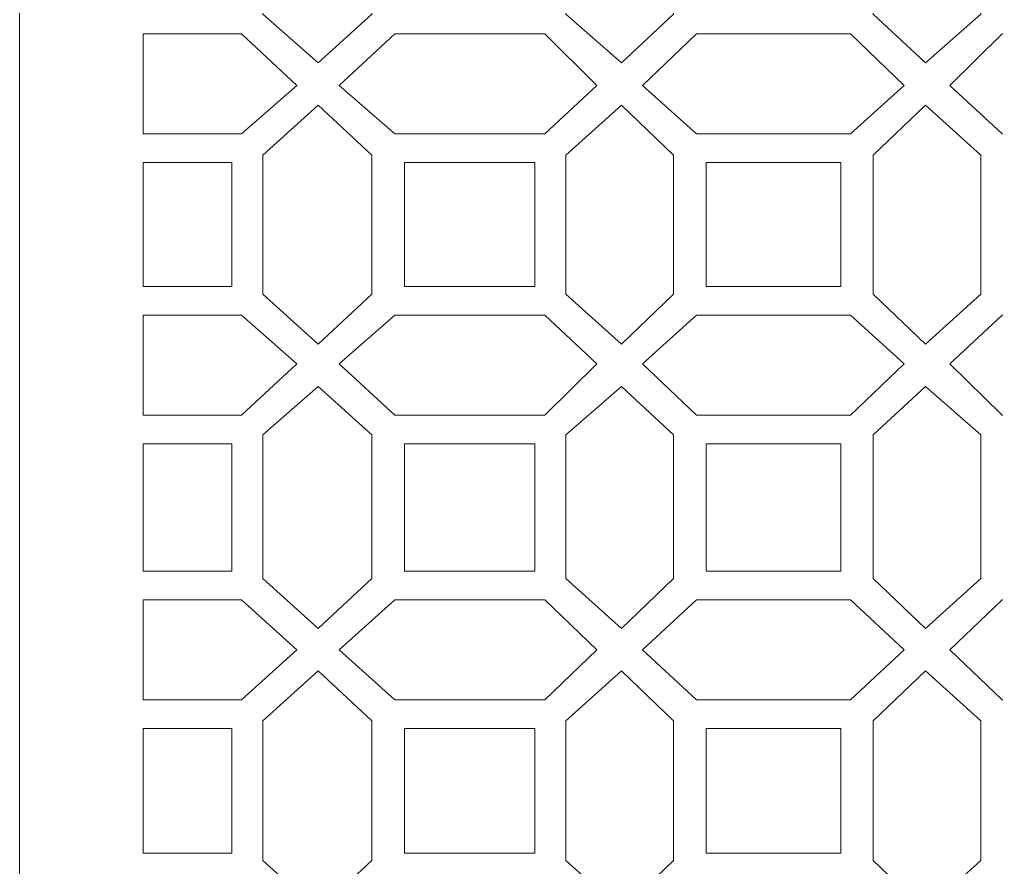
# Model space of a CAD drawing. Header units: centimetres. Extents: x -15.2 to -1.9, y -9.5 to 9.5.
# Drawn here: x -7.945 to -5.112, y -2.663 to -0.204 of the extents above; entities that cross this region are included whole.
import ezdxf

# ---------------------------------------------------------------- set-up
doc = ezdxf.new("R2010")
doc.units = ezdxf.units.CM
doc.header["$MEASUREMENT"] = 0
doc.layers.add('layer 1', color=7, linetype='Continuous')

msp = doc.modelspace()

# ---------------------------------------------------------------- linework, layer by layer
at = {"layer": 'layer 1', "color": 7, "lineweight": 9}
for points, knots in [([(-7.94516, 9.50001), (-7.94516, 9.50001), (-1.85082, 9.50001), (-1.85082, 9.50001), (-1.85082, 9.50001), (-1.85082, 9.50001), (-1.85082, -9.5), (-1.85082, -9.5), (-1.85082, -9.5), (-1.85082, -9.5), (-7.94516, -9.5), (-7.94516, -9.5), (-7.94516, -9.5), (-7.94516, -9.5), (-7.94516, 9.50001), (-7.94516, 9.50001)], [0, 0, 0, 0, 0.2, 0.2, 0.2, 0.2, 0.4, 0.4, 0.4, 0.4, 0.6, 0.6, 0.6, 0.6, 1, 1, 1, 1]), ([(-6.92316, 0.22852), (-6.92316, 0.22852), (-6.92316, -0.1885), (-6.92316, -0.1885), (-6.92316, -0.1885), (-6.92316, -0.1885), (-7.0792, -0.32898), (-7.0792, -0.32898), (-7.0792, -0.32898), (-7.0792, -0.32898), (-7.23993, -0.18851), (-7.23993, -0.18851), (-7.23993, -0.18851), (-7.23993, -0.18851), (-7.23993, 0.22852), (-7.23993, 0.22852), (-7.23993, 0.22852), (-7.23993, 0.22852), (-7.07919, 0.37357), (-7.07919, 0.37357), (-7.07919, 0.37357), (-7.07919, 0.37357), (-6.92316, 0.22852), (-6.92316, 0.22852)], [0, 0, 0, 0, 0.1428571, 0.1428571, 0.1428571, 0.1428571, 0.2857143, 0.2857143, 0.2857143, 0.2857143, 0.4285714, 0.4285714, 0.4285714, 0.4285714, 0.5714286, 0.5714286, 0.5714286, 0.5714286, 0.7142857, 0.7142857, 0.7142857, 0.7142857, 1, 1, 1, 1]), ([(-6.36047, 0.22852), (-6.36047, 0.22852), (-6.36046, -0.1885), (-6.36046, -0.1885), (-6.36046, -0.1885), (-6.36046, -0.1885), (-6.1995, -0.32898), (-6.1995, -0.32898), (-6.1995, -0.32898), (-6.1995, -0.32898), (-6.04817, -0.18851), (-6.04817, -0.18851), (-6.04817, -0.18851), (-6.04817, -0.18851), (-6.04817, 0.22852), (-6.04817, 0.22852), (-6.04817, 0.22852), (-6.04817, 0.22852), (-6.19949, 0.37357), (-6.19949, 0.37357), (-6.19949, 0.37357), (-6.19949, 0.37357), (-6.36047, 0.22852), (-6.36047, 0.22852)], [0, 0, 0, 0, 0.1428571, 0.1428571, 0.1428571, 0.1428571, 0.2857143, 0.2857143, 0.2857143, 0.2857143, 0.4285714, 0.4285714, 0.4285714, 0.4285714, 0.5714286, 0.5714286, 0.5714286, 0.5714286, 0.7142857, 0.7142857, 0.7142857, 0.7142857, 1, 1, 1, 1]), ([(-5.15672, 0.22852), (-5.15672, 0.22852), (-5.15672, -0.1885), (-5.15672, -0.1885), (-5.15672, -0.1885), (-5.15672, -0.1885), (-5.31769, -0.32898), (-5.31769, -0.32898), (-5.31769, -0.32898), (-5.31769, -0.32898), (-5.46901, -0.18851), (-5.46901, -0.18851), (-5.46901, -0.18851), (-5.46901, -0.18851), (-5.46901, 0.22852), (-5.46901, 0.22852), (-5.46901, 0.22852), (-5.46901, 0.22852), (-5.31769, 0.37357), (-5.31769, 0.37357), (-5.31769, 0.37357), (-5.31769, 0.37357), (-5.15672, 0.22852), (-5.15672, 0.22852)], [0, 0, 0, 0, 0.1428571, 0.1428571, 0.1428571, 0.1428571, 0.2857143, 0.2857143, 0.2857143, 0.2857143, 0.4285714, 0.4285714, 0.4285714, 0.4285714, 0.5714286, 0.5714286, 0.5714286, 0.5714286, 0.7142857, 0.7142857, 0.7142857, 0.7142857, 1, 1, 1, 1]), ([(-7.58667, -0.53542), (-7.58667, -0.53542), (-7.52248, -0.53542), (-7.52248, -0.53542), (-7.52248, -0.53542), (-7.52248, -0.53542), (-7.30158, -0.53542), (-7.30158, -0.53542), (-7.30158, -0.53542), (-7.30158, -0.53542), (-7.14084, -0.39495), (-7.14084, -0.39495), (-7.14084, -0.39495), (-7.14084, -0.39495), (-7.30158, -0.24553), (-7.30158, -0.24553), (-7.30158, -0.24553), (-7.30158, -0.24553), (-7.52248, -0.24553), (-7.52248, -0.24553), (-7.52248, -0.24553), (-7.52248, -0.24553), (-7.58667, -0.24553), (-7.58667, -0.24553), (-7.58667, -0.24553), (-7.58667, -0.24553), (-7.58667, -0.53542), (-7.58667, -0.53542)], [0, 0, 0, 0, 0.125, 0.125, 0.125, 0.125, 0.25, 0.25, 0.25, 0.25, 0.375, 0.375, 0.375, 0.375, 0.5, 0.5, 0.5, 0.5, 0.625, 0.625, 0.625, 0.625, 0.75, 0.75, 0.75, 0.75, 1, 1, 1, 1]), ([(-6.8568, -0.53543), (-6.8568, -0.53543), (-7.01776, -0.39496), (-7.01776, -0.39496), (-7.01776, -0.39496), (-7.01776, -0.39496), (-6.8568, -0.24553), (-6.8568, -0.24553), (-6.8568, -0.24553), (-6.8568, -0.24553), (-6.42189, -0.24553), (-6.42189, -0.24553), (-6.42189, -0.24553), (-6.42189, -0.24553), (-6.27056, -0.39495), (-6.27056, -0.39495), (-6.27056, -0.39495), (-6.27056, -0.39495), (-6.42189, -0.53542), (-6.42189, -0.53542), (-6.42189, -0.53542), (-6.42189, -0.53542), (-6.8568, -0.53543), (-6.8568, -0.53543)], [0, 0, 0, 0, 0.1428571, 0.1428571, 0.1428571, 0.1428571, 0.2857143, 0.2857143, 0.2857143, 0.2857143, 0.4285714, 0.4285714, 0.4285714, 0.4285714, 0.5714286, 0.5714286, 0.5714286, 0.5714286, 0.7142857, 0.7142857, 0.7142857, 0.7142857, 1, 1, 1, 1]), ([(-5.75859, -0.24553), (-5.75859, -0.24553), (-5.98205, -0.24553), (-5.98205, -0.24553), (-5.98205, -0.24553), (-5.98205, -0.24553), (-6.13807, -0.39495), (-6.13807, -0.39495), (-6.13807, -0.39495), (-6.13807, -0.39495), (-5.98205, -0.53542), (-5.98205, -0.53542), (-5.98205, -0.53542), (-5.98205, -0.53542), (-5.75859, -0.53542), (-5.75859, -0.53542), (-5.75859, -0.53542), (-5.75859, -0.53542), (-5.53513, -0.53542), (-5.53513, -0.53542), (-5.53513, -0.53542), (-5.53513, -0.53542), (-5.37912, -0.39495), (-5.37912, -0.39495), (-5.37912, -0.39495), (-5.37912, -0.39495), (-5.53513, -0.24553), (-5.53513, -0.24553), (-5.53513, -0.24553), (-5.53513, -0.24553), (-5.75859, -0.24553), (-5.75859, -0.24553)], [0, 0, 0, 0, 0.1111111, 0.1111111, 0.1111111, 0.1111111, 0.2222222, 0.2222222, 0.2222222, 0.2222222, 0.3333333, 0.3333333, 0.3333333, 0.3333333, 0.4444444, 0.4444444, 0.4444444, 0.4444444, 0.5555556, 0.5555556, 0.5555556, 0.5555556, 0.6666667, 0.6666667, 0.6666667, 0.6666667, 0.7777778, 0.7777778, 0.7777778, 0.7777778, 1, 1, 1, 1]), ([(-4.66039, -0.53543), (-4.66039, -0.53543), (-4.49942, -0.39496), (-4.49942, -0.39496), (-4.49942, -0.39496), (-4.49942, -0.39496), (-4.66038, -0.24553), (-4.66038, -0.24553), (-4.66038, -0.24553), (-4.66038, -0.24553), (-5.09529, -0.24553), (-5.09529, -0.24553), (-5.09529, -0.24553), (-5.09529, -0.24553), (-5.24662, -0.39495), (-5.24662, -0.39495), (-5.24662, -0.39495), (-5.24662, -0.39495), (-5.09529, -0.53542), (-5.09529, -0.53542), (-5.09529, -0.53542), (-5.09529, -0.53542), (-4.66039, -0.53543), (-4.66039, -0.53543)], [0, 0, 0, 0, 0.1428571, 0.1428571, 0.1428571, 0.1428571, 0.2857143, 0.2857143, 0.2857143, 0.2857143, 0.4285714, 0.4285714, 0.4285714, 0.4285714, 0.5714286, 0.5714286, 0.5714286, 0.5714286, 0.7142857, 0.7142857, 0.7142857, 0.7142857, 1, 1, 1, 1]), ([(-6.92316, -0.79853), (-6.92316, -0.79853), (-6.92316, -0.5968), (-6.92316, -0.5968), (-6.92316, -0.5968), (-6.92316, -0.5968), (-7.07919, -0.45197), (-7.07919, -0.45197), (-7.07919, -0.45197), (-7.07919, -0.45197), (-7.23993, -0.59681), (-7.23993, -0.59681), (-7.23993, -0.59681), (-7.23993, -0.59681), (-7.23993, -0.79853), (-7.23993, -0.79853), (-7.23993, -0.79853), (-7.23993, -0.79853), (-7.23993, -1.00025), (-7.23993, -1.00025), (-7.23993, -1.00025), (-7.23993, -1.00025), (-7.07919, -1.14509), (-7.07919, -1.14509), (-7.07919, -1.14509), (-7.07919, -1.14509), (-6.92316, -1.00026), (-6.92316, -1.00026), (-6.92316, -1.00026), (-6.92316, -1.00026), (-6.92316, -0.79853), (-6.92316, -0.79853)], [0, 0, 0, 0, 0.1111111, 0.1111111, 0.1111111, 0.1111111, 0.2222222, 0.2222222, 0.2222222, 0.2222222, 0.3333333, 0.3333333, 0.3333333, 0.3333333, 0.4444444, 0.4444444, 0.4444444, 0.4444444, 0.5555556, 0.5555556, 0.5555556, 0.5555556, 0.6666667, 0.6666667, 0.6666667, 0.6666667, 0.7777778, 0.7777778, 0.7777778, 0.7777778, 1, 1, 1, 1]), ([(-6.04817, -0.79853), (-6.04817, -0.79853), (-6.04817, -0.5968), (-6.04817, -0.5968), (-6.04817, -0.5968), (-6.04817, -0.5968), (-6.1995, -0.45197), (-6.1995, -0.45197), (-6.1995, -0.45197), (-6.1995, -0.45197), (-6.36046, -0.5968), (-6.36046, -0.5968), (-6.36046, -0.5968), (-6.36046, -0.5968), (-6.36046, -0.79853), (-6.36046, -0.79853), (-6.36046, -0.79853), (-6.36046, -0.79853), (-6.36046, -1.00026), (-6.36046, -1.00026), (-6.36046, -1.00026), (-6.36046, -1.00026), (-6.1995, -1.14509), (-6.1995, -1.14509), (-6.1995, -1.14509), (-6.1995, -1.14509), (-6.04817, -1.00026), (-6.04817, -1.00026), (-6.04817, -1.00026), (-6.04817, -1.00026), (-6.04817, -0.79853), (-6.04817, -0.79853)], [0, 0, 0, 0, 0.1111111, 0.1111111, 0.1111111, 0.1111111, 0.2222222, 0.2222222, 0.2222222, 0.2222222, 0.3333333, 0.3333333, 0.3333333, 0.3333333, 0.4444444, 0.4444444, 0.4444444, 0.4444444, 0.5555556, 0.5555556, 0.5555556, 0.5555556, 0.6666667, 0.6666667, 0.6666667, 0.6666667, 0.7777778, 0.7777778, 0.7777778, 0.7777778, 1, 1, 1, 1]), ([(-5.15672, -0.79853), (-5.15672, -0.79853), (-5.15672, -0.5968), (-5.15672, -0.5968), (-5.15672, -0.5968), (-5.15672, -0.5968), (-5.31768, -0.45197), (-5.31768, -0.45197), (-5.31768, -0.45197), (-5.31768, -0.45197), (-5.46901, -0.5968), (-5.46901, -0.5968), (-5.46901, -0.5968), (-5.46901, -0.5968), (-5.46901, -0.79853), (-5.46901, -0.79853), (-5.46901, -0.79853), (-5.46901, -0.79853), (-5.46901, -1.00026), (-5.46901, -1.00026), (-5.46901, -1.00026), (-5.46901, -1.00026), (-5.31768, -1.14509), (-5.31768, -1.14509), (-5.31768, -1.14509), (-5.31768, -1.14509), (-5.15672, -1.00026), (-5.15672, -1.00026), (-5.15672, -1.00026), (-5.15672, -1.00026), (-5.15672, -0.79853), (-5.15672, -0.79853)], [0, 0, 0, 0, 0.1111111, 0.1111111, 0.1111111, 0.1111111, 0.2222222, 0.2222222, 0.2222222, 0.2222222, 0.3333333, 0.3333333, 0.3333333, 0.3333333, 0.4444444, 0.4444444, 0.4444444, 0.4444444, 0.5555556, 0.5555556, 0.5555556, 0.5555556, 0.6666667, 0.6666667, 0.6666667, 0.6666667, 0.7777778, 0.7777778, 0.7777778, 0.7777778, 1, 1, 1, 1]), ([(-7.58667, -0.97819), (-7.58667, -0.97819), (-7.52248, -0.97819), (-7.52248, -0.97819), (-7.52248, -0.97819), (-7.52248, -0.97819), (-7.32982, -0.97819), (-7.32982, -0.97819), (-7.32982, -0.97819), (-7.32982, -0.97819), (-7.32982, -0.79853), (-7.32982, -0.79853), (-7.32982, -0.79853), (-7.32982, -0.79853), (-7.32982, -0.61887), (-7.32982, -0.61887), (-7.32982, -0.61887), (-7.32982, -0.61887), (-7.52248, -0.61887), (-7.52248, -0.61887), (-7.52248, -0.61887), (-7.52248, -0.61887), (-7.58667, -0.61887), (-7.58667, -0.61887), (-7.58667, -0.61887), (-7.58667, -0.61887), (-7.58667, -0.97819), (-7.58667, -0.97819)], [0, 0, 0, 0, 0.125, 0.125, 0.125, 0.125, 0.25, 0.25, 0.25, 0.25, 0.375, 0.375, 0.375, 0.375, 0.5, 0.5, 0.5, 0.5, 0.625, 0.625, 0.625, 0.625, 0.75, 0.75, 0.75, 0.75, 1, 1, 1, 1]), ([(-6.45036, -0.79853), (-6.45036, -0.79853), (-6.45037, -0.61887), (-6.45037, -0.61887), (-6.45037, -0.61887), (-6.45037, -0.61887), (-6.82855, -0.61887), (-6.82855, -0.61887), (-6.82855, -0.61887), (-6.82855, -0.61887), (-6.82855, -0.79853), (-6.82855, -0.79853), (-6.82855, -0.79853), (-6.82855, -0.79853), (-6.82855, -0.97819), (-6.82855, -0.97819), (-6.82855, -0.97819), (-6.82855, -0.97819), (-6.45037, -0.97819), (-6.45037, -0.97819), (-6.45037, -0.97819), (-6.45037, -0.97819), (-6.45036, -0.79853), (-6.45036, -0.79853)], [0, 0, 0, 0, 0.1428571, 0.1428571, 0.1428571, 0.1428571, 0.2857143, 0.2857143, 0.2857143, 0.2857143, 0.4285714, 0.4285714, 0.4285714, 0.4285714, 0.5714286, 0.5714286, 0.5714286, 0.5714286, 0.7142857, 0.7142857, 0.7142857, 0.7142857, 1, 1, 1, 1]), ([(-5.56338, -0.79853), (-5.56338, -0.79853), (-5.56338, -0.61887), (-5.56338, -0.61887), (-5.56338, -0.61887), (-5.56338, -0.61887), (-5.75859, -0.61887), (-5.75859, -0.61887), (-5.75859, -0.61887), (-5.75859, -0.61887), (-5.9538, -0.61887), (-5.9538, -0.61887), (-5.9538, -0.61887), (-5.9538, -0.61887), (-5.9538, -0.79853), (-5.9538, -0.79853), (-5.9538, -0.79853), (-5.9538, -0.79853), (-5.9538, -0.97819), (-5.9538, -0.97819), (-5.9538, -0.97819), (-5.9538, -0.97819), (-5.75859, -0.97819), (-5.75859, -0.97819), (-5.75859, -0.97819), (-5.75859, -0.97819), (-5.56338, -0.97819), (-5.56338, -0.97819), (-5.56338, -0.97819), (-5.56338, -0.97819), (-5.56338, -0.79853), (-5.56338, -0.79853)], [0, 0, 0, 0, 0.1111111, 0.1111111, 0.1111111, 0.1111111, 0.2222222, 0.2222222, 0.2222222, 0.2222222, 0.3333333, 0.3333333, 0.3333333, 0.3333333, 0.4444444, 0.4444444, 0.4444444, 0.4444444, 0.5555556, 0.5555556, 0.5555556, 0.5555556, 0.6666667, 0.6666667, 0.6666667, 0.6666667, 0.7777778, 0.7777778, 0.7777778, 0.7777778, 1, 1, 1, 1]), ([(-7.58667, -1.35153), (-7.58667, -1.35153), (-7.52248, -1.35153), (-7.52248, -1.35153), (-7.52248, -1.35153), (-7.52248, -1.35153), (-7.30158, -1.35153), (-7.30158, -1.35153), (-7.30158, -1.35153), (-7.30158, -1.35153), (-7.14084, -1.20211), (-7.14084, -1.20211), (-7.14084, -1.20211), (-7.14084, -1.20211), (-7.30158, -1.06164), (-7.30158, -1.06164), (-7.30158, -1.06164), (-7.30158, -1.06164), (-7.52248, -1.06164), (-7.52248, -1.06164), (-7.52248, -1.06164), (-7.52248, -1.06164), (-7.58667, -1.06164), (-7.58667, -1.06164), (-7.58667, -1.06164), (-7.58667, -1.06164), (-7.58667, -1.35153), (-7.58667, -1.35153)], [0, 0, 0, 0, 0.125, 0.125, 0.125, 0.125, 0.25, 0.25, 0.25, 0.25, 0.375, 0.375, 0.375, 0.375, 0.5, 0.5, 0.5, 0.5, 0.625, 0.625, 0.625, 0.625, 0.75, 0.75, 0.75, 0.75, 1, 1, 1, 1]), ([(-6.8568, -1.06163), (-6.8568, -1.06163), (-7.01776, -1.2021), (-7.01776, -1.2021), (-7.01776, -1.2021), (-7.01776, -1.2021), (-6.8568, -1.35153), (-6.8568, -1.35153), (-6.8568, -1.35153), (-6.8568, -1.35153), (-6.42189, -1.35153), (-6.42189, -1.35153), (-6.42189, -1.35153), (-6.42189, -1.35153), (-6.27056, -1.20211), (-6.27056, -1.20211), (-6.27056, -1.20211), (-6.27056, -1.20211), (-6.42189, -1.06164), (-6.42189, -1.06164), (-6.42189, -1.06164), (-6.42189, -1.06164), (-6.8568, -1.06163), (-6.8568, -1.06163)], [0, 0, 0, 0, 0.1428571, 0.1428571, 0.1428571, 0.1428571, 0.2857143, 0.2857143, 0.2857143, 0.2857143, 0.4285714, 0.4285714, 0.4285714, 0.4285714, 0.5714286, 0.5714286, 0.5714286, 0.5714286, 0.7142857, 0.7142857, 0.7142857, 0.7142857, 1, 1, 1, 1]), ([(-5.75859, -1.06164), (-5.75859, -1.06164), (-5.98205, -1.06164), (-5.98205, -1.06164), (-5.98205, -1.06164), (-5.98205, -1.06164), (-6.13807, -1.20211), (-6.13807, -1.20211), (-6.13807, -1.20211), (-6.13807, -1.20211), (-5.98205, -1.35153), (-5.98205, -1.35153), (-5.98205, -1.35153), (-5.98205, -1.35153), (-5.75859, -1.35153), (-5.75859, -1.35153), (-5.75859, -1.35153), (-5.75859, -1.35153), (-5.53513, -1.35153), (-5.53513, -1.35153), (-5.53513, -1.35153), (-5.53513, -1.35153), (-5.37912, -1.20211), (-5.37912, -1.20211), (-5.37912, -1.20211), (-5.37912, -1.20211), (-5.53513, -1.06164), (-5.53513, -1.06164), (-5.53513, -1.06164), (-5.53513, -1.06164), (-5.75859, -1.06164), (-5.75859, -1.06164)], [0, 0, 0, 0, 0.1111111, 0.1111111, 0.1111111, 0.1111111, 0.2222222, 0.2222222, 0.2222222, 0.2222222, 0.3333333, 0.3333333, 0.3333333, 0.3333333, 0.4444444, 0.4444444, 0.4444444, 0.4444444, 0.5555556, 0.5555556, 0.5555556, 0.5555556, 0.6666667, 0.6666667, 0.6666667, 0.6666667, 0.7777778, 0.7777778, 0.7777778, 0.7777778, 1, 1, 1, 1]), ([(-4.66039, -1.06163), (-4.66039, -1.06163), (-4.49942, -1.2021), (-4.49942, -1.2021), (-4.49942, -1.2021), (-4.49942, -1.2021), (-4.66038, -1.35153), (-4.66038, -1.35153), (-4.66038, -1.35153), (-4.66038, -1.35153), (-5.09529, -1.35153), (-5.09529, -1.35153), (-5.09529, -1.35153), (-5.09529, -1.35153), (-5.24662, -1.20211), (-5.24662, -1.20211), (-5.24662, -1.20211), (-5.24662, -1.20211), (-5.09529, -1.06164), (-5.09529, -1.06164), (-5.09529, -1.06164), (-5.09529, -1.06164), (-4.66039, -1.06163), (-4.66039, -1.06163)], [0, 0, 0, 0, 0.1428571, 0.1428571, 0.1428571, 0.1428571, 0.2857143, 0.2857143, 0.2857143, 0.2857143, 0.4285714, 0.4285714, 0.4285714, 0.4285714, 0.5714286, 0.5714286, 0.5714286, 0.5714286, 0.7142857, 0.7142857, 0.7142857, 0.7142857, 1, 1, 1, 1]), ([(-6.92316, -1.82558), (-6.92316, -1.82558), (-6.92316, -1.40856), (-6.92316, -1.40856), (-6.92316, -1.40856), (-6.92316, -1.40856), (-7.0792, -1.26808), (-7.0792, -1.26808), (-7.0792, -1.26808), (-7.0792, -1.26808), (-7.23993, -1.40855), (-7.23993, -1.40855), (-7.23993, -1.40855), (-7.23993, -1.40855), (-7.23993, -1.82558), (-7.23993, -1.82558), (-7.23993, -1.82558), (-7.23993, -1.82558), (-7.07919, -1.97063), (-7.07919, -1.97063), (-7.07919, -1.97063), (-7.07919, -1.97063), (-6.92316, -1.82558), (-6.92316, -1.82558)], [0, 0, 0, 0, 0.1428571, 0.1428571, 0.1428571, 0.1428571, 0.2857143, 0.2857143, 0.2857143, 0.2857143, 0.4285714, 0.4285714, 0.4285714, 0.4285714, 0.5714286, 0.5714286, 0.5714286, 0.5714286, 0.7142857, 0.7142857, 0.7142857, 0.7142857, 1, 1, 1, 1]), ([(-6.36047, -1.82558), (-6.36047, -1.82558), (-6.36046, -1.40856), (-6.36046, -1.40856), (-6.36046, -1.40856), (-6.36046, -1.40856), (-6.1995, -1.26808), (-6.1995, -1.26808), (-6.1995, -1.26808), (-6.1995, -1.26808), (-6.04817, -1.40855), (-6.04817, -1.40855), (-6.04817, -1.40855), (-6.04817, -1.40855), (-6.04817, -1.82558), (-6.04817, -1.82558), (-6.04817, -1.82558), (-6.04817, -1.82558), (-6.19949, -1.97063), (-6.19949, -1.97063), (-6.19949, -1.97063), (-6.19949, -1.97063), (-6.36047, -1.82558), (-6.36047, -1.82558)], [0, 0, 0, 0, 0.1428571, 0.1428571, 0.1428571, 0.1428571, 0.2857143, 0.2857143, 0.2857143, 0.2857143, 0.4285714, 0.4285714, 0.4285714, 0.4285714, 0.5714286, 0.5714286, 0.5714286, 0.5714286, 0.7142857, 0.7142857, 0.7142857, 0.7142857, 1, 1, 1, 1]), ([(-5.15672, -1.82558), (-5.15672, -1.82558), (-5.15672, -1.40856), (-5.15672, -1.40856), (-5.15672, -1.40856), (-5.15672, -1.40856), (-5.31769, -1.26808), (-5.31769, -1.26808), (-5.31769, -1.26808), (-5.31769, -1.26808), (-5.46901, -1.40855), (-5.46901, -1.40855), (-5.46901, -1.40855), (-5.46901, -1.40855), (-5.46901, -1.82558), (-5.46901, -1.82558), (-5.46901, -1.82558), (-5.46901, -1.82558), (-5.31769, -1.97063), (-5.31769, -1.97063), (-5.31769, -1.97063), (-5.31769, -1.97063), (-5.15672, -1.82558), (-5.15672, -1.82558)], [0, 0, 0, 0, 0.1428571, 0.1428571, 0.1428571, 0.1428571, 0.2857143, 0.2857143, 0.2857143, 0.2857143, 0.4285714, 0.4285714, 0.4285714, 0.4285714, 0.5714286, 0.5714286, 0.5714286, 0.5714286, 0.7142857, 0.7142857, 0.7142857, 0.7142857, 1, 1, 1, 1]), ([(-7.58667, -1.80373), (-7.58667, -1.80373), (-7.52248, -1.80373), (-7.52248, -1.80373), (-7.52248, -1.80373), (-7.52248, -1.80373), (-7.32982, -1.80373), (-7.32982, -1.80373), (-7.32982, -1.80373), (-7.32982, -1.80373), (-7.32982, -1.43497), (-7.32982, -1.43497), (-7.32982, -1.43497), (-7.32982, -1.43497), (-7.52248, -1.43497), (-7.52248, -1.43497), (-7.52248, -1.43497), (-7.52248, -1.43497), (-7.58667, -1.43497), (-7.58667, -1.43497), (-7.58667, -1.43497), (-7.58667, -1.43497), (-7.58667, -1.80373), (-7.58667, -1.80373)], [0, 0, 0, 0, 0.1428571, 0.1428571, 0.1428571, 0.1428571, 0.2857143, 0.2857143, 0.2857143, 0.2857143, 0.4285714, 0.4285714, 0.4285714, 0.4285714, 0.5714286, 0.5714286, 0.5714286, 0.5714286, 0.7142857, 0.7142857, 0.7142857, 0.7142857, 1, 1, 1, 1]), ([(-6.82855, -1.80373), (-6.82855, -1.80373), (-6.45037, -1.80373), (-6.45037, -1.80373), (-6.45037, -1.80373), (-6.45037, -1.80373), (-6.45037, -1.43497), (-6.45037, -1.43497), (-6.45037, -1.43497), (-6.45037, -1.43497), (-6.82855, -1.43497), (-6.82855, -1.43497), (-6.82855, -1.43497), (-6.82855, -1.43497), (-6.82855, -1.80373), (-6.82855, -1.80373)], [0, 0, 0, 0, 0.2, 0.2, 0.2, 0.2, 0.4, 0.4, 0.4, 0.4, 0.6, 0.6, 0.6, 0.6, 1, 1, 1, 1]), ([(-5.75859, -1.43497), (-5.75859, -1.43497), (-5.9538, -1.43498), (-5.9538, -1.43498), (-5.9538, -1.43498), (-5.9538, -1.43498), (-5.95381, -1.80372), (-5.95381, -1.80372), (-5.95381, -1.80372), (-5.95381, -1.80372), (-5.75859, -1.80372), (-5.75859, -1.80372), (-5.75859, -1.80372), (-5.75859, -1.80372), (-5.56337, -1.80372), (-5.56337, -1.80372), (-5.56337, -1.80372), (-5.56337, -1.80372), (-5.56338, -1.43498), (-5.56338, -1.43498), (-5.56338, -1.43498), (-5.56338, -1.43498), (-5.75859, -1.43497), (-5.75859, -1.43497)], [0, 0, 0, 0, 0.1428571, 0.1428571, 0.1428571, 0.1428571, 0.2857143, 0.2857143, 0.2857143, 0.2857143, 0.4285714, 0.4285714, 0.4285714, 0.4285714, 0.5714286, 0.5714286, 0.5714286, 0.5714286, 0.7142857, 0.7142857, 0.7142857, 0.7142857, 1, 1, 1, 1]), ([(-7.58667, -2.17685), (-7.58667, -2.17685), (-7.52248, -2.17685), (-7.52248, -2.17685), (-7.52248, -2.17685), (-7.52248, -2.17685), (-7.30158, -2.17686), (-7.30158, -2.17686), (-7.30158, -2.17686), (-7.30158, -2.17686), (-7.14084, -2.0318), (-7.14084, -2.0318), (-7.14084, -2.0318), (-7.14084, -2.0318), (-7.30158, -1.88719), (-7.30158, -1.88719), (-7.30158, -1.88719), (-7.30158, -1.88719), (-7.52248, -1.88718), (-7.52248, -1.88718), (-7.52248, -1.88718), (-7.52248, -1.88718), (-7.58667, -1.88718), (-7.58667, -1.88718), (-7.58667, -1.88718), (-7.58667, -1.88718), (-7.58667, -2.17685), (-7.58667, -2.17685)], [0, 0, 0, 0, 0.125, 0.125, 0.125, 0.125, 0.25, 0.25, 0.25, 0.25, 0.375, 0.375, 0.375, 0.375, 0.5, 0.5, 0.5, 0.5, 0.625, 0.625, 0.625, 0.625, 0.75, 0.75, 0.75, 0.75, 1, 1, 1, 1]), ([(-6.8568, -1.88719), (-6.8568, -1.88719), (-7.01776, -2.0318), (-7.01776, -2.0318), (-7.01776, -2.0318), (-7.01776, -2.0318), (-6.8568, -2.17686), (-6.8568, -2.17686), (-6.8568, -2.17686), (-6.8568, -2.17686), (-6.42189, -2.17686), (-6.42189, -2.17686), (-6.42189, -2.17686), (-6.42189, -2.17686), (-6.27056, -2.0318), (-6.27056, -2.0318), (-6.27056, -2.0318), (-6.27056, -2.0318), (-6.42189, -1.88719), (-6.42189, -1.88719), (-6.42189, -1.88719), (-6.42189, -1.88719), (-6.8568, -1.88719), (-6.8568, -1.88719)], [0, 0, 0, 0, 0.1428571, 0.1428571, 0.1428571, 0.1428571, 0.2857143, 0.2857143, 0.2857143, 0.2857143, 0.4285714, 0.4285714, 0.4285714, 0.4285714, 0.5714286, 0.5714286, 0.5714286, 0.5714286, 0.7142857, 0.7142857, 0.7142857, 0.7142857, 1, 1, 1, 1]), ([(-5.75859, -1.88718), (-5.75859, -1.88718), (-5.98205, -1.88718), (-5.98205, -1.88718), (-5.98205, -1.88718), (-5.98205, -1.88718), (-6.13807, -2.0318), (-6.13807, -2.0318), (-6.13807, -2.0318), (-6.13807, -2.0318), (-5.98205, -2.17686), (-5.98205, -2.17686), (-5.98205, -2.17686), (-5.98205, -2.17686), (-5.75859, -2.17686), (-5.75859, -2.17686), (-5.75859, -2.17686), (-5.75859, -2.17686), (-5.53513, -2.17686), (-5.53513, -2.17686), (-5.53513, -2.17686), (-5.53513, -2.17686), (-5.37912, -2.0318), (-5.37912, -2.0318), (-5.37912, -2.0318), (-5.37912, -2.0318), (-5.53514, -1.88718), (-5.53514, -1.88718), (-5.53514, -1.88718), (-5.53514, -1.88718), (-5.75859, -1.88718), (-5.75859, -1.88718)], [0, 0, 0, 0, 0.1111111, 0.1111111, 0.1111111, 0.1111111, 0.2222222, 0.2222222, 0.2222222, 0.2222222, 0.3333333, 0.3333333, 0.3333333, 0.3333333, 0.4444444, 0.4444444, 0.4444444, 0.4444444, 0.5555556, 0.5555556, 0.5555556, 0.5555556, 0.6666667, 0.6666667, 0.6666667, 0.6666667, 0.7777778, 0.7777778, 0.7777778, 0.7777778, 1, 1, 1, 1]), ([(-4.66039, -1.88719), (-4.66039, -1.88719), (-4.49942, -2.0318), (-4.49942, -2.0318), (-4.49942, -2.0318), (-4.49942, -2.0318), (-4.66038, -2.17686), (-4.66038, -2.17686), (-4.66038, -2.17686), (-4.66038, -2.17686), (-5.09529, -2.17686), (-5.09529, -2.17686), (-5.09529, -2.17686), (-5.09529, -2.17686), (-5.24662, -2.0318), (-5.24662, -2.0318), (-5.24662, -2.0318), (-5.24662, -2.0318), (-5.09529, -1.88719), (-5.09529, -1.88719), (-5.09529, -1.88719), (-5.09529, -1.88719), (-4.66039, -1.88719), (-4.66039, -1.88719)], [0, 0, 0, 0, 0.1428571, 0.1428571, 0.1428571, 0.1428571, 0.2857143, 0.2857143, 0.2857143, 0.2857143, 0.4285714, 0.4285714, 0.4285714, 0.4285714, 0.5714286, 0.5714286, 0.5714286, 0.5714286, 0.7142857, 0.7142857, 0.7142857, 0.7142857, 1, 1, 1, 1]), ([(-6.92316, -2.4409), (-6.92316, -2.4409), (-6.92316, -2.23824), (-6.92316, -2.23824), (-6.92316, -2.23824), (-6.92316, -2.23824), (-7.07918, -2.0934), (-7.07918, -2.0934), (-7.07918, -2.0934), (-7.07918, -2.0934), (-7.23993, -2.23824), (-7.23993, -2.23824), (-7.23993, -2.23824), (-7.23993, -2.23824), (-7.23993, -2.4409), (-7.23993, -2.4409), (-7.23993, -2.4409), (-7.23993, -2.4409), (-7.23993, -2.64356), (-7.23993, -2.64356), (-7.23993, -2.64356), (-7.23993, -2.64356), (-7.07918, -2.7884), (-7.07918, -2.7884), (-7.07918, -2.7884), (-7.07918, -2.7884), (-6.92316, -2.64356), (-6.92316, -2.64356), (-6.92316, -2.64356), (-6.92316, -2.64356), (-6.92316, -2.4409), (-6.92316, -2.4409)], [0, 0, 0, 0, 0.1111111, 0.1111111, 0.1111111, 0.1111111, 0.2222222, 0.2222222, 0.2222222, 0.2222222, 0.3333333, 0.3333333, 0.3333333, 0.3333333, 0.4444444, 0.4444444, 0.4444444, 0.4444444, 0.5555556, 0.5555556, 0.5555556, 0.5555556, 0.6666667, 0.6666667, 0.6666667, 0.6666667, 0.7777778, 0.7777778, 0.7777778, 0.7777778, 1, 1, 1, 1]), ([(-6.04817, -2.4409), (-6.04817, -2.4409), (-6.04817, -2.23824), (-6.04817, -2.23824), (-6.04817, -2.23824), (-6.04817, -2.23824), (-6.1995, -2.0934), (-6.1995, -2.0934), (-6.1995, -2.0934), (-6.1995, -2.0934), (-6.36046, -2.23824), (-6.36046, -2.23824), (-6.36046, -2.23824), (-6.36046, -2.23824), (-6.36046, -2.4409), (-6.36046, -2.4409), (-6.36046, -2.4409), (-6.36046, -2.4409), (-6.36046, -2.64356), (-6.36046, -2.64356), (-6.36046, -2.64356), (-6.36046, -2.64356), (-6.1995, -2.7884), (-6.1995, -2.7884), (-6.1995, -2.7884), (-6.1995, -2.7884), (-6.04817, -2.64356), (-6.04817, -2.64356), (-6.04817, -2.64356), (-6.04817, -2.64356), (-6.04817, -2.4409), (-6.04817, -2.4409)], [0, 0, 0, 0, 0.1111111, 0.1111111, 0.1111111, 0.1111111, 0.2222222, 0.2222222, 0.2222222, 0.2222222, 0.3333333, 0.3333333, 0.3333333, 0.3333333, 0.4444444, 0.4444444, 0.4444444, 0.4444444, 0.5555556, 0.5555556, 0.5555556, 0.5555556, 0.6666667, 0.6666667, 0.6666667, 0.6666667, 0.7777778, 0.7777778, 0.7777778, 0.7777778, 1, 1, 1, 1]), ([(-5.15672, -2.4409), (-5.15672, -2.4409), (-5.15672, -2.23824), (-5.15672, -2.23824), (-5.15672, -2.23824), (-5.15672, -2.23824), (-5.31769, -2.0934), (-5.31769, -2.0934), (-5.31769, -2.0934), (-5.31769, -2.0934), (-5.46901, -2.23824), (-5.46901, -2.23824), (-5.46901, -2.23824), (-5.46901, -2.23824), (-5.46901, -2.4409), (-5.46901, -2.4409), (-5.46901, -2.4409), (-5.46901, -2.4409), (-5.46901, -2.64356), (-5.46901, -2.64356), (-5.46901, -2.64356), (-5.46901, -2.64356), (-5.31769, -2.7884), (-5.31769, -2.7884), (-5.31769, -2.7884), (-5.31769, -2.7884), (-5.15672, -2.64356), (-5.15672, -2.64356), (-5.15672, -2.64356), (-5.15672, -2.64356), (-5.15672, -2.4409), (-5.15672, -2.4409)], [0, 0, 0, 0, 0.1111111, 0.1111111, 0.1111111, 0.1111111, 0.2222222, 0.2222222, 0.2222222, 0.2222222, 0.3333333, 0.3333333, 0.3333333, 0.3333333, 0.4444444, 0.4444444, 0.4444444, 0.4444444, 0.5555556, 0.5555556, 0.5555556, 0.5555556, 0.6666667, 0.6666667, 0.6666667, 0.6666667, 0.7777778, 0.7777778, 0.7777778, 0.7777778, 1, 1, 1, 1]), ([(-7.58667, -2.6217), (-7.58667, -2.6217), (-7.52248, -2.6217), (-7.52248, -2.6217), (-7.52248, -2.6217), (-7.52248, -2.6217), (-7.32982, -2.6217), (-7.32982, -2.6217), (-7.32982, -2.6217), (-7.32982, -2.6217), (-7.32982, -2.4409), (-7.32982, -2.4409), (-7.32982, -2.4409), (-7.32982, -2.4409), (-7.32982, -2.2601), (-7.32982, -2.2601), (-7.32982, -2.2601), (-7.32982, -2.2601), (-7.52248, -2.2601), (-7.52248, -2.2601), (-7.52248, -2.2601), (-7.52248, -2.2601), (-7.58667, -2.2601), (-7.58667, -2.2601), (-7.58667, -2.2601), (-7.58667, -2.2601), (-7.58667, -2.6217), (-7.58667, -2.6217)], [0, 0, 0, 0, 0.125, 0.125, 0.125, 0.125, 0.25, 0.25, 0.25, 0.25, 0.375, 0.375, 0.375, 0.375, 0.5, 0.5, 0.5, 0.5, 0.625, 0.625, 0.625, 0.625, 0.75, 0.75, 0.75, 0.75, 1, 1, 1, 1]), ([(-6.45037, -2.4409), (-6.45037, -2.4409), (-6.45037, -2.2601), (-6.45037, -2.2601), (-6.45037, -2.2601), (-6.45037, -2.2601), (-6.82855, -2.2601), (-6.82855, -2.2601), (-6.82855, -2.2601), (-6.82855, -2.2601), (-6.82855, -2.4409), (-6.82855, -2.4409), (-6.82855, -2.4409), (-6.82855, -2.4409), (-6.82855, -2.6217), (-6.82855, -2.6217), (-6.82855, -2.6217), (-6.82855, -2.6217), (-6.45037, -2.6217), (-6.45037, -2.6217), (-6.45037, -2.6217), (-6.45037, -2.6217), (-6.45037, -2.4409), (-6.45037, -2.4409)], [0, 0, 0, 0, 0.1428571, 0.1428571, 0.1428571, 0.1428571, 0.2857143, 0.2857143, 0.2857143, 0.2857143, 0.4285714, 0.4285714, 0.4285714, 0.4285714, 0.5714286, 0.5714286, 0.5714286, 0.5714286, 0.7142857, 0.7142857, 0.7142857, 0.7142857, 1, 1, 1, 1]), ([(-5.56338, -2.4409), (-5.56338, -2.4409), (-5.56338, -2.2601), (-5.56338, -2.2601), (-5.56338, -2.2601), (-5.56338, -2.2601), (-5.75859, -2.2601), (-5.75859, -2.2601), (-5.75859, -2.2601), (-5.75859, -2.2601), (-5.9538, -2.2601), (-5.9538, -2.2601), (-5.9538, -2.2601), (-5.9538, -2.2601), (-5.9538, -2.4409), (-5.9538, -2.4409), (-5.9538, -2.4409), (-5.9538, -2.4409), (-5.9538, -2.6217), (-5.9538, -2.6217), (-5.9538, -2.6217), (-5.9538, -2.6217), (-5.75859, -2.6217), (-5.75859, -2.6217), (-5.75859, -2.6217), (-5.75859, -2.6217), (-5.56338, -2.6217), (-5.56338, -2.6217), (-5.56338, -2.6217), (-5.56338, -2.6217), (-5.56338, -2.4409), (-5.56338, -2.4409)], [0, 0, 0, 0, 0.1111111, 0.1111111, 0.1111111, 0.1111111, 0.2222222, 0.2222222, 0.2222222, 0.2222222, 0.3333333, 0.3333333, 0.3333333, 0.3333333, 0.4444444, 0.4444444, 0.4444444, 0.4444444, 0.5555556, 0.5555556, 0.5555556, 0.5555556, 0.6666667, 0.6666667, 0.6666667, 0.6666667, 0.7777778, 0.7777778, 0.7777778, 0.7777778, 1, 1, 1, 1])]:
    msp.add_open_spline(points, degree=3, knots=knots, dxfattribs=at)

doc.saveas('drawing.dxf')
